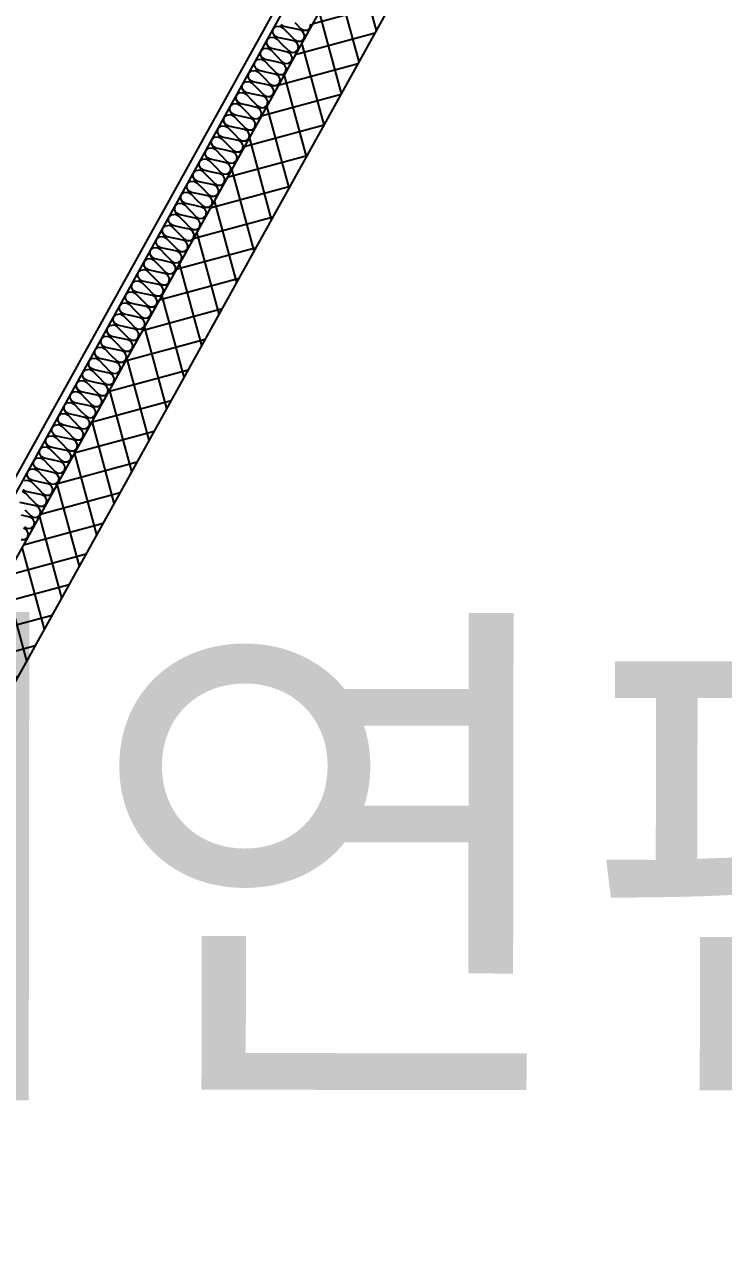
# Model space of a CAD drawing. Header units: millimetres. Extents: x -21000 to 567700, y 435000 to 850800.
# Drawn here: x 270005 to 271770, y 572959 to 576083 of the extents above; entities that cross this region are included whole.
import ezdxf
from ezdxf.xclip import XClip

# ---------------------------------------------------------------- set-up
doc = ezdxf.new("R2010")
doc.units = ezdxf.units.MM
doc.header["$LTSCALE"] = 700
doc.header["$XCLIPFRAME"] = 2
doc.layers.get('0').update_dxf_attribs({"color": 2})
doc.layers.add('AB_Pbase$0$Defponts', color=161, linetype='Continuous', plot=False)
for name, color, linetype in [('AB_Pbase$0$ELE8', 8, 'Continuous'), ('AB_Pbase$0$FIN', 6, 'Continuous'), ('AB_Pbase$0$HAT-BR', 5, 'Continuous'), ('AB_Pbase$0$INS', 8, 'Continuous'), ('AB_Pbase$0$WAL', 3, 'Continuous')]:
    doc.layers.add(name, color=color, linetype=linetype)
doc.styles.add('AB_Pbase$0$돋움', font='')
doc.styles.get('AB_Pbase$0$돋움').set_extended_font_data('Dotum')

# ---------------------------------------------------------------- blocks, each defined once
blk = doc.blocks.new('AB_Pbase$0$실명')
at = {"layer": 'AB_Pbase$0$Defponts', "style": 'AB_Pbase$0$돋움'}
blk.add_text('제연팬룸', height=1000, rotation=359.9315, dxfattribs=at).set_placement((289912.1, -257378.4))
blk = doc.blocks.new('AB_Pbase')
at = {"layer": 'AB_Pbase$0$ELE8'}
h = blk.add_hatch(dxfattribs=at)
h.set_pattern_fill('NET', color=256, scale=20, angle=15.182184)
h.paths.add_polyline_path([(273083.7, 576687.4), (271540, 577543.1), (269067.7, 573082.9), (269198.9, 573010.2), (271598.5, 577339.2), (273011, 576556.2)])
h.paths.add_polyline_path([(271036.4, 571991.6), (269969.4, 572583.1), (269896.7, 572451.9), (270963.7, 571860.4)])
h.paths.add_polyline_path([(267533.6, 573933.3), (268338.2, 573487.2), (268265.5, 573356), (267460.8, 573802.1)])
h.paths.add_polyline_path([(265762.5, 574915), (265689.7, 574783.8), (266666.9, 574242.1), (266739.6, 574373.3)])
h.paths.add_polyline_path([(282834.2, 606034.8), (283184, 605840.9), (283169.5, 605814.7), (283344.4, 605717.8), (283358.9, 605743.9), (283971.2, 605404.6), (286695.8, 610320), (286564.6, 610392.7), (286254.3, 609833), (283267.5, 611488.6), (283194.8, 611357.4), (286181.6, 609701.8), (283912.7, 605608.5), (280799.1, 607334.5), (280726.3, 607203.3), (282834.2, 606034.9)])
h.paths.add_polyline_path([(284863.4, 564098.5), (284936.1, 564229.7), (285618.3, 563851.5), (285545.6, 563720.4)])
h.paths.add_polyline_path([(288106.1, 564564.9), (288237.3, 564492.2), (288615.4, 565174.4), (288484.2, 565247.1)])
h.paths.add_polyline_path([(287614.8, 563328), (287687.5, 563459.2), (288859.5, 562809.5), (288786.8, 562678.3)])
h.paths.add_polyline_path([(290056.1, 561894.8), (289924.9, 561967.5), (289110.4, 560498.1), (289241.6, 560425.4)])
h.paths.add_polyline_path([(281687.8, 603760.5), (279492.5, 604977.4), (279630.7, 605226.6), (279761.9, 605153.9), (279696.4, 605035.8), (281760.5, 603891.7), (281687.8, 603760.5)])
h.paths.add_polyline_path([(282125.1, 603518.1), (286585.7, 601045.6), (286658.4, 601176.7), (282197.8, 603649.3), (282125.1, 603518.1)])
h.paths.add_polyline_path([(287197.9, 600706.2), (287270.6, 600837.4), (288119, 600367.1), (274239.1, 575327.1), (274107.9, 575399.8), (274340.4, 575819.3), (273623.2, 576216.8), (273695.9, 576348), (274413.1, 575950.5), (287915.1, 600308.6), (287197.9, 600706.2)])
at = {"layer": 'AB_Pbase$0$HAT-BR'}
h = blk.add_hatch(dxfattribs=at)
h.set_pattern_fill('ANSI31', color=256, scale=20, angle=145)
h.paths.add_polyline_path([(235929.4, 604527.6), (236063.8, 604661.9), (238153, 602571.6), (240063.6, 606018.4), (240229.8, 605926.3), (238280.5, 602409.7), (237010.4, 601140.3), (237826.9, 600323.4), (237692.5, 600189.1), (236741.7, 601140.4), (238029, 602427)])
h.paths.add_polyline_path([(238632.8, 599517.1), (232550.1, 593437.5), (232684.4, 593303.2), (238767.1, 599382.7)])
h.paths.add_polyline_path([(239573, 598576.4), (244422.5, 593724.3), (238339.7, 587644.8), (238205.4, 587779.2), (244153.8, 593724.4), (239438.6, 598442)])
h.paths.add_polyline_path([(253366.3, 576146.8), (254890.9, 574621.3), (254756.5, 574487), (253231.9, 576012.5)], flags=17)
h.paths.add_polyline_path([(246954.3, 581883.1), (245525.6, 580455.2), (245391.3, 580589.5), (246820, 582017.5)])
h.paths.add_polyline_path([(247173.6, 582371), (252407.6, 587602.2), (252541.9, 587467.8), (247308, 582236.6)])
h.paths.add_polyline_path([(260580.1, 582120.7), (261142.4, 583135.1), (260976.2, 583227.2), (260414, 582212.8)], flags=17)
h.paths.add_polyline_path([(263886.9, 576046.1), (264234.4, 575698.5), (264194.3, 575658.4), (265114.4, 575148.5), (265206.5, 575314.6)])
edge = h.paths.add_edge_path()
edge.add_line((263638.9, 581842.7), (261303.6, 583137.2))
edge.add_line((261303.6, 583137.2), (261395.8, 583303.3))
edge.add_line((261395.8, 583303.3), (265930.7, 580789.6))
edge.add_line((265930.7, 580789.6), (269809.1, 587786.6))
edge.add_line((269809.1, 587786.6), (269975.3, 587694.4))
edge.add_line((269975.3, 587694.4), (266096.8, 580697.5))
edge.add_line((266096.8, 580697.5), (266534.1, 580455.1))
edge.add_line((266534.1, 580455.1), (266442, 580288.9))
edge.add_line((266442, 580288.9), (263805.1, 581750.6))
edge.add_line((263638.9, 581842.7), (262485.1, 579761.3))
edge.add_line((263805.1, 581750.6), (261405.4, 577421.6))
edge.add_line((262393, 579595.1), (259935.3, 580957.4))
edge.add_line((262485.1, 579761.3), (259861.3, 581215.7))
edge.add_line((262393, 579595.1), (261239.3, 577513.7))
edge.add_line((259861.3, 581215.7), (259168.1, 579965.2))
edge.add_line((259334.3, 579873.1), (259168.1, 579965.2))
edge.add_line((259935.3, 580957.4), (259334.3, 579873.1))
edge.add_line((261239.3, 577513.7), (258615.4, 578968.1))
edge.add_line((258615.4, 578968.1), (258523.3, 578802))
edge.add_line((258523.3, 578802), (263739.4, 575910.6))
edge.add_line((263739.4, 575910.6), (263879.2, 576050.4))
edge.add_line((263879.2, 576050.4), (261405.4, 577421.6))
edge = h.paths.add_edge_path()
edge.add_line((273761.7, 610263.5), (273411.9, 610457.4))
edge.add_line((273411.9, 610457.4), (273281, 610221.2))
edge.add_line((273281, 610221.2), (271837.9, 611021.2))
edge.add_line((271837.9, 611021.2), (270579.8, 608751.5))
edge.add_line((270579.8, 608751.5), (267899.1, 610237.5))
edge.add_line((267899.1, 610237.5), (268345.1, 611042.1))
edge.add_line((268345.1, 611042.1), (267907.8, 611284.5))
edge.add_line((267907.8, 611284.5), (267461.8, 610479.9))
edge.add_line((267461.8, 610479.9), (264676.1, 612024))
edge.add_line((264676.1, 612024), (266867.4, 615977.3))
edge.add_line((266867.4, 615977.3), (266701.3, 616069.4))
edge.add_line((266701.3, 616069.4), (265295.3, 613533))
edge.add_line((265295.3, 613533), (264945.5, 613726.9))
edge.add_line((264945.5, 613726.9), (264853.4, 613560.7))
edge.add_line((264853.4, 613560.7), (265203.2, 613366.8))
edge.add_line((265203.2, 613366.8), (264417.8, 611949.9))
edge.add_line((264417.8, 611949.9), (276229.5, 605402.6))
edge.add_line((276229.5, 605402.6), (278088.8, 608756.8))
edge.add_line((278088.8, 608756.8), (278565.5, 608492.5))
edge.add_line((278565.5, 608492.5), (278798.2, 608912.4))
edge.add_line((278798.2, 608912.4), (278719.4, 608956))
edge.add_line((278719.4, 608956), (278578.9, 608702.3))
edge.add_line((278578.9, 608702.3), (278093.4, 608971.4))
edge.add_line((278093.4, 608971.4), (278825.5, 610292.1))
edge.add_line((278825.5, 610292.1), (278746.8, 610335.7))
edge.add_line((278746.8, 610335.7), (278092.3, 609155))
edge.add_line((278092.3, 609155), (277414.5, 609530.7))
edge.add_line((277414.5, 609530.7), (277370.8, 609452))
edge.add_line((277370.8, 609452), (278048.7, 609076.3))
edge.add_line((278048.7, 609076.3), (276155.5, 605660.9))
edge.add_line((276155.5, 605660.9), (275027.2, 606286.3))
edge.add_line((275027.2, 606286.3), (275473.2, 607090.9))
edge.add_line((275473.2, 607090.9), (275394.5, 607134.6))
edge.add_line((275394.5, 607134.6), (274948.5, 606329.9))
edge.add_line((274948.5, 606329.9), (274668.6, 606485.1))
edge.add_line((274668.6, 606485.1), (275114.6, 607289.7))
edge.add_line((275114.6, 607289.7), (275035.9, 607333.3))
edge.add_line((275035.9, 607333.3), (274589.9, 606528.7))
edge.add_line((274589.9, 606528.7), (270746, 608659.4))
edge.add_line((270746, 608659.4), (271911.9, 610762.9))
edge.add_line((271911.9, 610762.9), (273538.7, 609861.1))
edge.add_line((273538.7, 609861.1), (273766.6, 610272.2))
h.paths.add_polyline_path([(249823.9, 630123.9), (248214.6, 631015.9), (248122.5, 630849.7), (249731.8, 629957.7)])
h.paths.add_polyline_path([(264448.6, 621462.8), (264706.6, 621319.7), (264798.7, 621485.9), (263959.1, 621951.3), (263866.9, 621785.1), (264282.4, 621554.9), (263271.6, 619731.3), (263437.7, 619639.2)])
h.paths.add_polyline_path([(269499.6, 619034.5), (268660, 619499.9), (268567.9, 619333.7), (269048.9, 619067.1), (267972.6, 617125.4), (268138.8, 617033.3), (269215.1, 618975), (269407.5, 618868.3)])
h.paths.add_polyline_path([(278950.9, 618872.1), (277573.4, 619635.6), (275440.2, 615787.3), (272265.3, 617547.2), (272173.2, 617381), (274499.7, 616091.4), (273527.6, 614337.8), (273693.8, 614245.7), (274665.9, 615999.3), (276004, 615257.5), (276166.4, 615550.5), (275676.7, 615822), (277647.4, 619377.4), (278858.8, 618705.9)])
h.paths.add_polyline_path([(271683.5, 616497.6), (271517.4, 616589.7), (270492, 614739.9), (270658.2, 614647.8)])
h.paths.add_polyline_path([(266121, 619581), (265095.6, 617731.2), (264929.4, 617823.3), (265954.8, 619673.1)])
h.paths.add_polyline_path([(264405.1, 617124.9), (264497.2, 617291.1), (264296.1, 617402.6), (264203.9, 617236.4)])
edge = h.paths.add_edge_path()
edge.add_line((261140, 623342.4), (261232.1, 623508.6))
edge.add_line((261232.1, 623508.6), (257484.4, 625586))
edge.add_line((257484.4, 625586), (257392.3, 625419.8))
edge.add_line((257392.3, 625419.8), (258756.7, 624663.5))
edge.add_line((258756.7, 624663.5), (257030.8, 621549.9))
edge.add_line((257030.8, 621549.9), (255666.4, 622306.2))
edge.add_line((255666.4, 622306.2), (255622.7, 622227.5))
edge.add_line((255622.7, 622227.5), (256987.1, 621471.2))
edge.add_line((256987.1, 621471.2), (256735, 621016.4))
edge.add_line((256735, 621016.4), (256813.8, 620972.7))
edge.add_line((256813.8, 620972.7), (258835.4, 624619.9))
edge.add_line((258835.4, 624619.9), (261140, 623342.4))
h.paths.add_polyline_path([(252295.3, 623557.4), (252251.7, 623478.7), (252800.5, 623174.5), (252844.1, 623253.2)], flags=17)
h.paths.add_polyline_path([(278024, 614023.5), (278741.6, 615317.9), (277798.7, 613617.1), (277877.5, 613573.4), (278119.7, 614010.5), (279335.4, 613336.6), (279379.1, 613415.3), (278163.4, 614089.2), (278820.3, 615274.3), (278741.6, 615317.9)])
h.paths.add_polyline_path([(276999.8, 611990.1), (277047.9, 611963.4), (276926.7, 611744.8), (276799.9, 611815.1), (277163.5, 612471), (277242.2, 612427.4)], flags=17)
h.paths.add_polyline_path([(275349.5, 612653.4), (275456.1, 612845.8), (275766.5, 612673.7), (275659.8, 612481.3)], flags=17)
h.paths.add_polyline_path([(274915.1, 612859.8), (274748.9, 612952), (274506.5, 612514.6), (274672.7, 612422.5)], flags=17)
h.paths.add_polyline_path([(279024.5, 610867.8), (280144.5, 612888.1), (280223.2, 612844.5), (279103.3, 610824.1)])
h.paths.add_polyline_path([(279601.8, 610547.8), (280721.7, 612568.2), (280800.4, 612524.5), (279680.5, 610504.2)])
edge = h.paths.add_edge_path()
edge.add_line((268115.9, 579441.1), (268710.6, 579111.4))
edge.add_line((268710.6, 579111.4), (268676.7, 579050.2))
edge.add_line((268676.7, 579050.2), (271436.1, 577520.6))
edge.add_line((271436.1, 577520.6), (271470, 577581.9))
edge.add_line((271470, 577581.9), (271528.2, 577686.8))
edge.add_line((271528.2, 577686.8), (268174.1, 579546.1))
edge.add_line((268174.1, 579546.1), (268115.9, 579441.1))
h.paths.add_polyline_path([(252546, 576288.4), (251117.3, 574860.5), (254615.6, 571360.4), (257807.1, 577118), (257640.9, 577210.2), (255736.8, 573775), (255682.7, 573829.2), (255548.3, 573694.9), (255641, 573602.1), (254521.2, 571582.1), (251315.3, 574789.7), (252680.4, 576154.1)])
h.paths.add_polyline_path([(254748.7, 622094.5), (254457.8, 621569.8), (254624, 621477.7), (254914.9, 622002.4)], flags=17)
h.paths.add_polyline_path([(260390.1, 620339.5), (260224, 620431.6), (261377.8, 622513.2), (261544, 622421.1)])
h.paths.add_polyline_path([(246694.2, 601788.4), (244262.8, 603136.2), (244354.9, 603302.4), (246786.3, 601954.6)])
h.paths.add_polyline_path([(264513.8, 616681.6), (263362.4, 614604.4), (263948.4, 614279.6), (263856.3, 614113.4), (262500.6, 614864.9), (262592.7, 615031.1), (263196.2, 614696.5), (264347.6, 616773.8)])
h.paths.add_polyline_path([(251505.8, 616203), (251413.7, 616036.9), (267384.3, 607184.2), (267476.4, 607350.4)])
h.paths.add_polyline_path([(271057.7, 605148), (274188.8, 603412.4), (272429, 600237.5), (270189.9, 601478.7), (270097.8, 601312.5), (274624, 598803.6), (274716.1, 598969.8), (272595.1, 600145.4), (274355, 603320.3), (277464.3, 601596.8), (270405.5, 588862.3), (265870.5, 591376.1), (265778.4, 591209.9), (270479.5, 588604), (277722.6, 601670.9), (271149.8, 605314.2)])
h.paths.add_polyline_path([(255481.8, 630440.5), (255389.7, 630274.4), (255792, 630051.4), (254296.4, 627353.1), (254375.1, 627309.5), (255870.8, 630007.7), (258726.4, 628424.8), (257230.8, 625726.6), (257396.9, 625634.5), (258984.7, 628498.9)])
h.paths.add_polyline_path([(252754.7, 624571.9), (253714.6, 626303.6), (253793.4, 626260), (252833.4, 624528.2)])
h.paths.add_polyline_path([(271454, 617733.9), (271546.1, 617900.1), (271143.9, 618123.1), (271051.8, 617956.9)])
h.paths.add_polyline_path([(274129.6, 612597.8), (274173.2, 612676.5), (272975, 613340.7), (272679.2, 612807.2), (272845.4, 612715.1), (273097.5, 613169.9)], flags=17)
h.paths.add_polyline_path([(261119, 615848), (261285.2, 615755.9), (262691.1, 618292.3), (262525, 618384.4)])
h.paths.add_polyline_path([(261302.7, 615746.2), (261210.6, 615580), (261503.6, 615417.6), (261595.7, 615583.7)], flags=17)
h.paths.add_polyline_path([(260779.6, 615235.7), (260945.8, 615143.6), (260407.7, 614172.8), (247559.5, 621294.6), (247428.3, 621367.4), (245110.6, 622652.1), (245202.7, 622818.3), (246042.3, 622352.9), (246488.4, 623157.5), (246654.5, 623065.4), (246208.5, 622260.8), (248062.7, 621233), (249400.8, 623646.9), (248952.5, 623895.4), (248996.2, 623974.1), (249984.5, 623426.3), (249940.9, 623347.5), (249479.5, 623603.3), (248141.4, 621189.3), (250017.5, 620149.4), (251359.6, 622570.7), (250948.5, 622798.5), (250988.1, 622869.9), (251939.3, 622342.7), (251895.6, 622264), (251434.3, 622519.7), (250096.2, 620105.8), (252811.9, 618600.4), (253257.9, 619405.1), (253336.6, 619361.5), (252890.6, 618556.8), (253257.9, 618353.2), (254159.7, 619980), (253792.3, 620183.6), (253676, 619973.7), (253597.3, 620017.3), (253905.1, 620572.7), (254071.3, 620480.6), (253971.9, 620301.3), (254627.9, 619937.7), (254535.8, 619771.5), (254238.4, 619936.4), (253336.7, 618309.6), (254613.6, 617601.7), (255607.5, 619394.7), (255773.6, 619302.6), (254779.8, 617509.6), (260333.6, 614431.1)])
h.paths.add_polyline_path([(251257.3, 624727.3), (251091.2, 624819.4), (250887.5, 624452.1), (248071, 626013.3), (247978.9, 625847.1), (247979.1, 625847), (246827.7, 623769.8), (246993.9, 623677.6), (248145.3, 625754.9), (251552, 623866.5), (251644.1, 624032.7), (251053.7, 624359.9)])
h.paths.add_polyline_path([(239278.8, 608614.4), (239444.9, 608522.3), (239503.1, 608627.2), (240058.5, 608319.4), (240150.6, 608485.5), (239595.2, 608793.4), (239937, 609410), (239416.6, 609698.5), (239373, 609619.7), (239727.2, 609423.4)], flags=17)
h.paths.add_polyline_path([(249096, 617321.6), (249188.1, 617487.8), (246328.1, 619073.1), (246196.9, 619145.8), (244727.6, 619960.3), (244635.4, 619794.1)])
h.paths.add_polyline_path([(244912.1, 609773.6), (245004.2, 609939.8), (238523.3, 613532.3), (235245.5, 607619), (234042, 606416.1), (235434.6, 605022.7), (235569, 605157.1), (234240, 606486.8), (235318, 607564.2), (236122.2, 609014.9), (238706.7, 607582.3), (238270.4, 606795.2), (238991.9, 606395.2), (239084, 606561.4), (238528.6, 606869.2), (239047.4, 607805.1), (238881.2, 607897.2), (238798.8, 607748.5), (238357.1, 607993.3), (239086.7, 609309.6), (239008, 609353.3), (238278.4, 608037), (236214.3, 609181.1), (238509.9, 613322.4), (242795.5, 610946.9), (241038.1, 607776.4), (241204.2, 607684.3), (242961.7, 610854.8)])
h.paths.add_polyline_path([(254770.9, 631457.8), (254937, 631365.6), (255145.7, 631742.1), (254979.5, 631834.2)])
h.paths.add_polyline_path([(254539.5, 630648.5), (254373.3, 630740.6), (254143, 630325.1), (253548.3, 630654.8), (253504.7, 630576.1), (254099.4, 630246.4), (253042.5, 628339.7), (251765.6, 629047.6), (252822.5, 630954.2), (252848.7, 630939.7), (252892.3, 631018.4), (252787.4, 631076.6), (251686.9, 629091.2), (250436.1, 629784.5), (250344, 629618.3), (251594.7, 628925), (250494.2, 626939.6), (250599.2, 626881.5), (250642.8, 626960.2), (250616.6, 626974.7), (251673.5, 628881.4), (252950.4, 628173.6), (251893.5, 626266.9), (251298.8, 626596.6), (251255.1, 626517.9), (251849.9, 626188.2), (251488.7, 625536.6), (251654.9, 625444.5)])
at = {"layer": 'AB_Pbase$0$FIN'}
for p, q in [((269028.7, 573218.8), (271418.6, 577530.3)), ((269036.5, 573191.6), (271436.1, 577520.6))]:
    blk.add_line(p, q, dxfattribs=at)
at = {"layer": 'AB_Pbase$0$INS'}
for points in [[(269996.5, 574781.6), (270005.8, 574781.9), (270012.9, 574788), (270014.3, 574797.3), (270010.1, 574806.1), (270002.4, 574810.3)], [(270004.3, 574813.8), (270012, 574809.5), (270021.3, 574809.9), (270028.4, 574816), (270029.8, 574825.3), (270025.6, 574834), (270017.9, 574838.3), (269997.5, 574842.8)], [(270005.2, 574856.7), (270019.8, 574841.8), (270027.5, 574837.5), (270036.8, 574837.9), (270043.9, 574844), (270045.4, 574853.3), (270041.1, 574862), (270033.4, 574866.3), (270013, 574870.7), (269992.6, 574875.2)], [(269998.5, 574903.9), (270006.2, 574899.7), (270020.7, 574884.7), (270035.3, 574869.8), (270043, 574865.5), (270052.3, 574865.8), (270059.4, 574872), (270060.9, 574881.2), (270056.6, 574890), (270048.9, 574894.3), (270028.5, 574898.7), (270008.1, 574903.2), (270000.4, 574907.4)], [(270004.3, 574930.9), (270014, 574931.9), (270021.7, 574927.7), (270036.3, 574912.7), (270050.8, 574897.8), (270058.5, 574893.5), (270067.9, 574893.8), (270074.9, 574900), (270076.4, 574909.2), (270072.1, 574918), (270064.4, 574922.3), (270044, 574926.7), (270023.6, 574931.2), (270015.9, 574935.4), (270011.2, 574943.5), (270012.7, 574952.8), (270019.8, 574958.9), (270029.5, 574959.9), (270037.2, 574955.7), (270051.8, 574940.7), (270066.3, 574925.8), (270074, 574921.5), (270083.4, 574921.8), (270090.4, 574928), (270091.9, 574937.2), (270087.6, 574946), (270079.9, 574950.3), (270059.5, 574954.7), (270039.1, 574959.2), (270031.4, 574963.4), (270026.8, 574971.5), (270028.2, 574980.7), (270035.3, 574986.9), (270045, 574987.9), (270052.7, 574983.6), (270067.3, 574968.7), (270081.9, 574953.8), (270089.6, 574949.5), (270098.9, 574949.8), (270105.9, 574956), (270107.4, 574965.2), (270103.1, 574974), (270095.4, 574978.2), (270075, 574982.7), (270054.6, 574987.1), (270046.9, 574991.4), (270042.3, 574999.5), (270043.7, 575008.7), (270050.8, 575014.9), (270060.5, 575015.9), (270068.2, 575011.6), (270082.8, 574996.7), (270097.4, 574981.7), (270105.1, 574977.5), (270114.4, 574977.8), (270121.5, 574983.9), (270122.9, 574993.2), (270118.6, 575002), (270111, 575006.2), (270090.5, 575010.7), (270070.1, 575015.1), (270062.5, 575019.4), (270057.8, 575027.5), (270059.2, 575036.7), (270066.3, 575042.9), (270076, 575043.9), (270083.7, 575039.6), (270098.3, 575024.7), (270112.9, 575009.7), (270120.6, 575005.5), (270129.9, 575005.8), (270137, 575011.9), (270138.4, 575021.2), (270134.2, 575030), (270126.5, 575034.2), (270106.1, 575038.7), (270085.7, 575043.1), (270078, 575047.4), (270073.3, 575055.5), (270074.8, 575064.7), (270081.8, 575070.9), (270091.5, 575071.9), (270099.2, 575067.6), (270113.8, 575052.7), (270128.4, 575037.7), (270136.1, 575033.5), (270145.4, 575033.8), (270152.5, 575039.9), (270154, 575049.2), (270149.7, 575057.9), (270142, 575062.2), (270121.6, 575066.7), (270101.2, 575071.1), (270093.5, 575075.4), (270088.8, 575083.4), (270090.3, 575092.7), (270097.3, 575098.8), (270107.1, 575099.9), (270114.8, 575095.6), (270129.3, 575080.7), (270143.9, 575065.7), (270151.6, 575061.4), (270160.9, 575061.8), (270168, 575067.9), (270169.5, 575077.2), (270165.2, 575085.9), (270157.5, 575090.2), (270137.1, 575094.6), (270116.7, 575099.1), (270109, 575103.4), (270104.3, 575111.4), (270105.8, 575120.7), (270112.9, 575126.8), (270122.6, 575127.8), (270130.3, 575123.6), (270144.8, 575108.6), (270159.4, 575093.7), (270167.1, 575089.4), (270176.5, 575089.7), (270183.5, 575095.9), (270185, 575105.1), (270180.7, 575113.9), (270173, 575118.2), (270152.6, 575122.6), (270132.2, 575127.1), (270124.5, 575131.3), (270119.8, 575139.4), (270121.3, 575148.7), (270128.4, 575154.8), (270138.1, 575155.8), (270145.8, 575151.6), (270160.4, 575136.6), (270174.9, 575121.7), (270182.6, 575117.4), (270192, 575117.7), (270199, 575123.9), (270200.5, 575133.1), (270196.2, 575141.9), (270188.5, 575146.2), (270168.1, 575150.6), (270147.7, 575155.1), (270140, 575159.3), (270135.4, 575167.4), (270136.8, 575176.7), (270143.9, 575182.8), (270153.6, 575183.8), (270161.3, 575179.6), (270175.9, 575164.6), (270190.5, 575149.7), (270198.2, 575145.4), (270207.5, 575145.7), (270214.5, 575151.9), (270216, 575161.1), (270211.7, 575169.9), (270204, 575174.2), (270183.6, 575178.6), (270163.2, 575183.1), (270155.5, 575187.3), (270150.9, 575195.4), (270152.3, 575204.6), (270159.4, 575210.8), (270169.1, 575211.8), (270176.8, 575207.5), (270191.4, 575192.6), (270206, 575177.7), (270213.7, 575173.4), (270223, 575173.7), (270230.1, 575179.9), (270231.5, 575189.1), (270227.2, 575197.9), (270219.5, 575202.1), (270199.1, 575206.6), (270178.7, 575211), (270171, 575215.3), (270166.4, 575223.4), (270167.8, 575232.6), (270174.9, 575238.8), (270184.6, 575239.8), (270192.3, 575235.5), (270206.9, 575220.6), (270221.5, 575205.6), (270229.2, 575201.4), (270238.5, 575201.7), (270245.6, 575207.8), (270247, 575217.1), (270242.8, 575225.9), (270235.1, 575230.1), (270214.7, 575234.6), (270194.3, 575239), (270186.6, 575243.3), (270181.9, 575251.4), (270183.4, 575260.6), (270190.4, 575266.8), (270200.1, 575267.8), (270207.8, 575263.5), (270222.4, 575248.6), (270237, 575233.6), (270244.7, 575229.4), (270254, 575229.7), (270261.1, 575235.8), (270262.6, 575245.1), (270258.3, 575253.9), (270250.6, 575258.1), (270230.2, 575262.6), (270209.8, 575267), (270202.1, 575271.3), (270197.4, 575279.4), (270198.9, 575288.6), (270205.9, 575294.8), (270215.7, 575295.8), (270223.3, 575291.5), (270237.9, 575276.6), (270252.5, 575261.6), (270260.2, 575257.4), (270269.5, 575257.7), (270276.6, 575263.8), (270278.1, 575273.1), (270273.8, 575281.8), (270266.1, 575286.1), (270245.7, 575290.6), (270225.3, 575295), (270217.6, 575299.3), (270212.9, 575307.4), (270214.4, 575316.6), (270221.5, 575322.7), (270231.2, 575323.8), (270238.9, 575319.5), (270253.4, 575304.6), (270268, 575289.6), (270275.7, 575285.3), (270285.1, 575285.7), (270292.1, 575291.8), (270293.6, 575301.1), (270289.3, 575309.8), (270281.6, 575314.1), (270261.2, 575318.5), (270240.8, 575323), (270233.1, 575327.3), (270228.4, 575335.3), (270229.9, 575344.6), (270237, 575350.7), (270246.7, 575351.8), (270254.4, 575347.5), (270269, 575332.5), (270283.5, 575317.6), (270291.2, 575313.3), (270300.6, 575313.7), (270307.6, 575319.8), (270309.1, 575329), (270304.8, 575337.8), (270297.1, 575342.1), (270276.7, 575346.5), (270256.3, 575351), (270248.6, 575355.2), (270243.9, 575363.3), (270245.4, 575372.6), (270252.5, 575378.7), (270262.2, 575379.7), (270269.9, 575375.5), (270284.5, 575360.5), (270299.1, 575345.6), (270306.8, 575341.3), (270316.1, 575341.6), (270323.1, 575347.8), (270324.6, 575357), (270320.3, 575365.8), (270312.6, 575370.1), (270292.2, 575374.5), (270271.8, 575379), (270264.1, 575383.2), (270259.5, 575391.3), (270260.9, 575400.6), (270268, 575406.7), (270277.7, 575407.7), (270285.4, 575403.5), (270300, 575388.5), (270314.6, 575373.6), (270322.3, 575369.3), (270331.6, 575369.6), (270338.7, 575375.8), (270340.1, 575385), (270335.8, 575393.8), (270328.1, 575398.1), (270307.7, 575402.5), (270287.3, 575407), (270279.6, 575411.2), (270275, 575419.3), (270276.4, 575428.5), (270283.5, 575434.7), (270293.2, 575435.7), (270300.9, 575431.4), (270315.5, 575416.5), (270330.1, 575401.6), (270337.8, 575397.3), (270347.1, 575397.6), (270354.2, 575403.8), (270355.6, 575413), (270351.4, 575421.8), (270343.7, 575426), (270323.3, 575430.5), (270302.9, 575434.9), (270295.2, 575439.2), (270290.5, 575447.3), (270292, 575456.5), (270299, 575462.7), (270308.7, 575463.7), (270316.4, 575459.4), (270331, 575444.5), (270345.6, 575429.5), (270353.3, 575425.3), (270362.6, 575425.6), (270369.7, 575431.7), (270371.2, 575441), (270366.9, 575449.8), (270359.2, 575454), (270338.8, 575458.5), (270318.4, 575462.9), (270310.7, 575467.2), (270306, 575475.3), (270307.5, 575484.5), (270314.5, 575490.7), (270324.2, 575491.7), (270331.9, 575487.4), (270346.5, 575472.5), (270361.1, 575457.5), (270368.8, 575453.3), (270378.1, 575453.6), (270385.2, 575459.7), (270386.7, 575469), (270382.4, 575477.8), (270374.7, 575482), (270354.3, 575486.5), (270333.9, 575490.9), (270326.2, 575495.2), (270321.5, 575503.3), (270323, 575512.5), (270330.1, 575518.7), (270339.8, 575519.7), (270347.5, 575515.4), (270362, 575500.5), (270376.6, 575485.5), (270384.3, 575481.3), (270393.6, 575481.6), (270400.7, 575487.7), (270402.2, 575497), (270397.9, 575505.7), (270390.2, 575510), (270369.8, 575514.5), (270349.4, 575518.9), (270341.7, 575523.2), (270337, 575531.3), (270338.5, 575540.5), (270345.6, 575546.6), (270355.3, 575547.7), (270363, 575543.4), (270377.6, 575528.5), (270392.1, 575513.5), (270399.8, 575509.2), (270409.2, 575509.6), (270416.2, 575515.7), (270417.7, 575525), (270413.4, 575533.7), (270405.7, 575538), (270385.3, 575542.4), (270364.9, 575546.9), (270357.2, 575551.2), (270352.5, 575559.2), (270354, 575568.5), (270361.1, 575574.6), (270370.8, 575575.7), (270378.5, 575571.4), (270393.1, 575556.4), (270407.7, 575541.5), (270415.4, 575537.2), (270424.7, 575537.6), (270431.7, 575543.7), (270433.2, 575552.9), (270428.9, 575561.7), (270421.2, 575566), (270400.8, 575570.4), (270380.4, 575574.9), (270372.7, 575579.2), (270368.1, 575587.2), (270369.5, 575596.5), (270376.6, 575602.6), (270386.3, 575603.6), (270394, 575599.4), (270408.6, 575584.4), (270423.2, 575569.5), (270430.9, 575565.2), (270440.2, 575565.5), (270447.3, 575571.7), (270448.7, 575580.9), (270444.4, 575589.7), (270436.7, 575594), (270416.3, 575598.4), (270395.9, 575602.9), (270388.2, 575607.1), (270383.6, 575615.2), (270385, 575624.5), (270392.1, 575630.6), (270401.8, 575631.6), (270409.5, 575627.4), (270424.1, 575612.4), (270438.7, 575597.5), (270446.4, 575593.2), (270455.7, 575593.5), (270462.8, 575599.7), (270464.2, 575608.9), (270460, 575617.7), (270452.3, 575622), (270431.9, 575626.4), (270411.5, 575630.9), (270403.8, 575635.1), (270399.1, 575643.2), (270400.6, 575652.5), (270407.6, 575658.6), (270417.3, 575659.6), (270425, 575655.4), (270439.6, 575640.4), (270454.2, 575625.5), (270461.9, 575621.2), (270471.2, 575621.5), (270478.3, 575627.7), (270479.7, 575636.9), (270475.5, 575645.7), (270467.8, 575650), (270447.4, 575654.4), (270427, 575658.8), (270419.3, 575663.1), (270414.6, 575671.2), (270416.1, 575680.4), (270423.1, 575686.6), (270432.8, 575687.6), (270440.5, 575683.3), (270455.1, 575668.4), (270469.7, 575653.5), (270477.4, 575649.2), (270486.7, 575649.5), (270493.8, 575655.6), (270495.3, 575664.9), (270491, 575673.7), (270483.3, 575677.9), (270462.9, 575682.4), (270442.5, 575686.8), (270434.8, 575691.1), (270430.1, 575699.2), (270431.6, 575708.4), (270438.6, 575714.6), (270448.4, 575715.6), (270456.1, 575711.3), (270470.6, 575696.4), (270485.2, 575681.4), (270492.9, 575677.2), (270502.2, 575677.5), (270509.3, 575683.6), (270510.8, 575692.9), (270506.5, 575701.7), (270498.8, 575705.9), (270478.4, 575710.4), (270458, 575714.8), (270450.3, 575719.1), (270445.6, 575727.2), (270447.1, 575736.4), (270454.2, 575742.6), (270463.9, 575743.6), (270471.6, 575739.3), (270486.2, 575724.4), (270500.7, 575709.4), (270508.4, 575705.2), (270517.8, 575705.5), (270524.8, 575711.6), (270526.3, 575720.9), (270522, 575729.6), (270514.3, 575733.9), (270493.9, 575738.4), (270473.5, 575742.8), (270465.8, 575747.1), (270461.1, 575755.2), (270462.6, 575764.4), (270469.7, 575770.5), (270479.4, 575771.6), (270487.1, 575767.3), (270501.7, 575752.4), (270516.3, 575737.4), (270523.9, 575733.1), (270533.3, 575733.5), (270540.3, 575739.6), (270541.8, 575748.9), (270537.5, 575757.6), (270529.8, 575761.9), (270509.4, 575766.4), (270489, 575770.8), (270481.3, 575775.1), (270476.7, 575783.1), (270478.1, 575792.4), (270485.2, 575798.5), (270494.9, 575799.6), (270502.6, 575795.3), (270517.2, 575780.3), (270531.8, 575765.4), (270539.5, 575761.1), (270548.8, 575761.5), (270555.9, 575767.6), (270557.3, 575776.8), (270553, 575785.6), (270545.3, 575789.9), (270524.9, 575794.3), (270504.5, 575798.8), (270496.8, 575803.1), (270492.2, 575811.1), (270493.6, 575820.4), (270500.7, 575826.5), (270510.4, 575827.5), (270518.1, 575823.3), (270532.7, 575808.3), (270547.3, 575793.4), (270555, 575789.1), (270564.3, 575789.4), (270571.4, 575795.6), (270572.8, 575804.8), (270568.6, 575813.6), (270560.9, 575817.9), (270540.5, 575822.3), (270520.1, 575826.8), (270512.4, 575831), (270507.7, 575839.1), (270509.2, 575848.4), (270516.2, 575854.5), (270525.9, 575855.5), (270533.6, 575851.3), (270548.2, 575836.3), (270562.8, 575821.4), (270570.5, 575817.1), (270579.8, 575817.4), (270586.9, 575823.6), (270588.3, 575832.8), (270584.1, 575841.6), (270576.4, 575845.9), (270556, 575850.3), (270535.6, 575854.8), (270527.9, 575859), (270523.2, 575867.1), (270524.7, 575876.4), (270531.7, 575882.5), (270541.4, 575883.5), (270549.1, 575879.3), (270563.7, 575864.3), (270578.3, 575849.4), (270586, 575845.1), (270595.3, 575845.4), (270602.4, 575851.6), (270603.9, 575860.8), (270599.6, 575869.6), (270591.9, 575873.9), (270571.5, 575878.3), (270551.1, 575882.8), (270543.4, 575887), (270538.7, 575895.1), (270540.2, 575904.3), (270547.2, 575910.5), (270557, 575911.5), (270564.7, 575907.2), (270579.2, 575892.3), (270593.8, 575877.4), (270601.5, 575873.1), (270610.8, 575873.4), (270617.9, 575879.6), (270619.4, 575888.8), (270615.1, 575897.6), (270607.4, 575901.8), (270587, 575906.3), (270566.6, 575910.7), (270558.9, 575915), (270554.2, 575923.1), (270555.7, 575932.3), (270562.8, 575938.5), (270572.5, 575939.5), (270580.2, 575935.2), (270594.8, 575920.3), (270609.3, 575905.3), (270617, 575901.1), (270626.4, 575901.4), (270633.4, 575907.5), (270634.9, 575916.8), (270630.6, 575925.6), (270622.9, 575929.8), (270602.5, 575934.3), (270582.1, 575938.7), (270574.4, 575943), (270569.7, 575951.1), (270571.2, 575960.3), (270578.3, 575966.5), (270588, 575967.5), (270595.7, 575963.2), (270610.3, 575948.3), (270624.8, 575933.3), (270632.5, 575929.1), (270641.9, 575929.4), (270648.9, 575935.5), (270650.4, 575944.8), (270646.1, 575953.6), (270638.4, 575957.8), (270618, 575962.3), (270597.6, 575966.7), (270589.9, 575971), (270585.3, 575979.1), (270586.7, 575988.3), (270593.8, 575994.5), (270603.5, 575995.5), (270611.2, 575991.2), (270625.8, 575976.3), (270640.4, 575961.3), (270648.1, 575957.1), (270657.4, 575957.4), (270664.4, 575963.5), (270665.9, 575972.8), (270661.6, 575981.5), (270653.9, 575985.8), (270633.5, 575990.3), (270613.1, 575994.7), (270605.4, 575999), (270600.8, 576007), (270602.2, 576016.3), (270609.3, 576022.4), (270619, 576023.5), (270626.7, 576019.2), (270641.3, 576004.2), (270655.9, 575989.3), (270663.6, 575985), (270672.9, 575985.4), (270680, 575991.5), (270681.4, 576000.8), (270677.1, 576009.5), (270669.5, 576013.8), (270649.1, 576018.2), (270628.6, 576022.7), (270621, 576027), (270616.3, 576035), (270617.8, 576044.3), (270624.8, 576050.4), (270634.5, 576051.4), (270642.2, 576047.2), (270656.8, 576032.2), (270671.4, 576017.3), (270679.1, 576013), (270688.4, 576013.3), (270695.5, 576019.5), (270696.9, 576028.7), (270692.7, 576037.5), (270685, 576041.8), (270664.6, 576046.2), (270644.2, 576050.7), (270636.5, 576054.9), (270631.8, 576063), (270633.3, 576072.3), (270640.3, 576078.4), (270650, 576079.4), (270657.7, 576075.2), (270672.3, 576060.2), (270686.9, 576045.3), (270694.6, 576041), (270703.9, 576041.3), (270711, 576047.5), (270712.5, 576056.7), (270708.2, 576065.5), (270700.5, 576069.8), (270680.1, 576074.2), (270659.7, 576078.7), (270652, 576082.9)], [(270687.8, 576088.2), (270702.4, 576073.3), (270710.1, 576069), (270719.4, 576069.3), (270726.5, 576075.5), (270728, 576084.7)]]:
    blk.add_lwpolyline(points, dxfattribs=at)
at = {"layer": 'AB_Pbase$0$WAL'}
blk.add_lwpolyline([(273083.7, 576687.4), (271540, 577543.1), (269067.7, 573082.9), (269198.9, 573010.2), (271598.5, 577339.2), (273011, 576556.2), (273083.7, 576687.4)], close=True, dxfattribs=at)
at = {"rotation": 359.9999999999999}
blk.add_blockref('AB_Pbase$0$실명', (-21011, 830850), dxfattribs=at)

msp = doc.modelspace()

# ---------------------------------------------------------------- block references
ref = msp.add_blockref('AB_Pbase', (0, 0))
XClip(ref).set_block_clipping_path([(-0.000000015, 445500.0000000148), (493845.7187941075, 839949.3912975936)])

doc.saveas('drawing.dxf')
